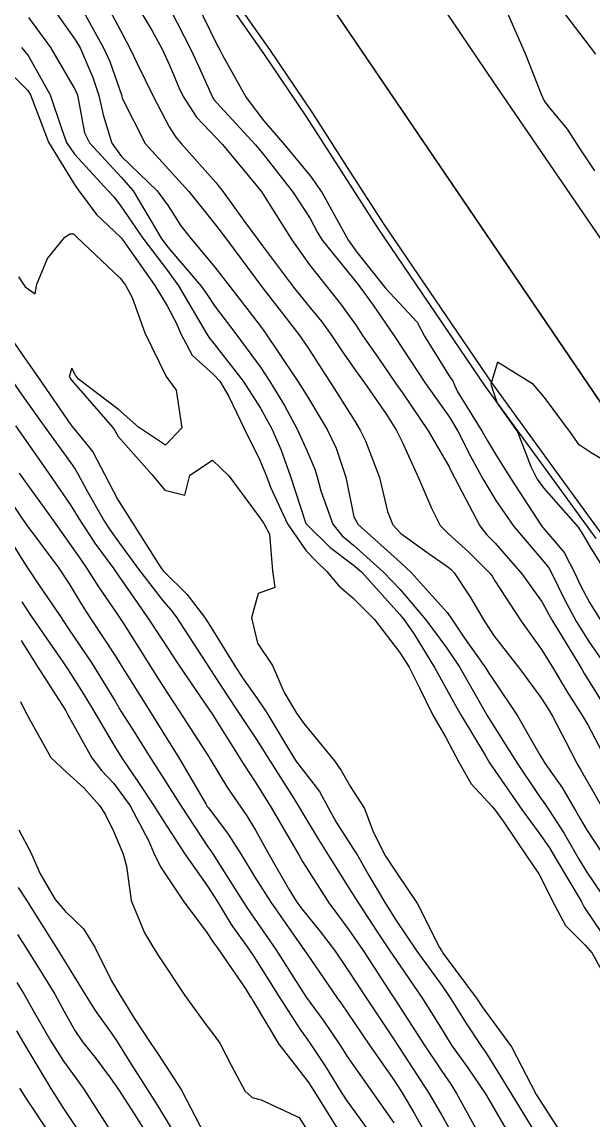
# Model space of a CAD drawing. Header units: metres. Extents: x 298520 to 308411, y 7433745 to 7450750.
# Drawn here: x 305434.7 to 305458.85, y 7436342.18 to 7436388.6 of the extents above; entities that cross this region are included whole.
import ezdxf

# ---------------------------------------------------------------- set-up
doc = ezdxf.new("R2010")
doc.units = ezdxf.units.M
doc.header["$LTSCALE"] = 10
doc.linetypes.add('CONTINUO', pattern=[0])
for name, color, linetype in [('Canaleta de Drenagem', 151, 'Continuous'), ('Curvas de Nivel 1m', 11, 'Continuous'), ('Curvas de Nivel 5m', 15, 'Continuous'), ('Eixo_Estaqueamento', 45, 'CONTINUO'), ('Linha Férrea', 251, 'TRACKS')]:
    doc.layers.add(name, color=color, linetype=linetype)
doc.linetypes.add('TRACKS', pattern='A,0.15,[130,ltypeshp.shx,S=0.25,R=0,X=0,Y=0],0.15', length=0.3)

msp = doc.modelspace()

# ---------------------------------------------------------------- linework, layer by layer
at = {"layer": 'Canaleta de Drenagem'}
for points in [[(305458.979, 7436366.757), (305456.762, 7436369.811), (305454.307, 7436373.193), (305449.773, 7436379.853), (305448.213, 7436382.287), (305446.747, 7436384.573), (305444.931, 7436387.261), (305443.409, 7436389.434), (305439.343, 7436395.606), (305438.645, 7436396.607), (305437.689, 7436397.977), (305436.019, 7436400.52), (305434.104, 7436403.438), (305433.284, 7436404.484), (305431.698, 7436406.633), (305429.103, 7436410.795), (305425.596, 7436415.821), (305422.732, 7436420.089), (305420.638, 7436423.298), (305415.568, 7436430.658)], [(305459.228, 7436366.926), (305457.005, 7436369.987), (305454.552, 7436373.365), (305450.023, 7436380.018), (305448.465, 7436382.448), (305446.997, 7436384.738), (305445.179, 7436387.431), (305443.657, 7436389.603), (305439.592, 7436395.775), (305438.891, 7436396.778), (305437.937, 7436398.145), (305436.27, 7436400.684), (305434.347, 7436403.613), (305433.523, 7436404.666), (305431.946, 7436406.802), (305429.354, 7436410.96), (305425.844, 7436415.99), (305422.982, 7436420.254), (305420.887, 7436423.465), (305415.815, 7436430.829)]]:
    msp.add_lwpolyline(points, dxfattribs=at)
at = {"layer": 'Curvas de Nivel 1m', "flags": 128}
for points, elevation in [([(305435.772, 7436389.512), (305436.968, 7436387.826), (305437.16, 7436387.497), (305437.704, 7436386.243), (305437.958, 7436385.485), (305438.131, 7436384.678), (305438.494, 7436383.476), (305438.915, 7436382.917), (305440.411, 7436381.455), (305440.887, 7436380.829), (305441.418, 7436379.982), (305441.851, 7436379.435), (305442.855, 7436378.227), (305443.486, 7436377.414), (305444.826, 7436375.677), (305445.032, 7436375.398), (305445.497, 7436374.712), (305446.38, 7436373.384), (305446.793, 7436372.733), (305447.608, 7436371.367), (305447.989, 7436370.585), (305448.391, 7436369.355), (305448.728, 7436367.68), (305448.912, 7436367.348), (305450.707, 7436365.741), (305451.163, 7436365.325), (305452.686, 7436363.627), (305452.818, 7436363.442), (305452.904, 7436363.307), (305453.416, 7436362.555), (305454.311, 7436361.285), (305454.443, 7436361.075), (305454.648, 7436360.754), (305455.656, 7436359.27), (305456.608, 7436357.589), (305456.814, 7436357.257), (305457.549, 7436356.202), (305458.12, 7436355.237), (305458.288, 7436354.942), (305458.575, 7436354.464), (305459.382, 7436353.222)], 722), ([(305437.103, 7436389.387), (305438.167, 7436387.482), (305438.412, 7436386.933), (305438.92, 7436385.47), (305438.927, 7436385.454), (305438.942, 7436385.375), (305439.907, 7436383.46), (305440.907, 7436382.359), (305441.761, 7436381.437), (305442.257, 7436380.799), (305442.879, 7436380.023), (305443.356, 7436379.415), (305444.843, 7436377.4), (305446.411, 7436375.384), (305446.817, 7436374.793), (305447.368, 7436373.931), (305447.739, 7436373.366), (305448.779, 7436371.728), (305448.998, 7436371.348), (305449.221, 7436370.893), (305449.812, 7436369.339), (305450.163, 7436367.904), (305450.381, 7436367.333), (305450.719, 7436366.97), (305451.915, 7436366.113), (305452.705, 7436365.564), (305452.846, 7436365.449), (305452.971, 7436365.306), (305453.67, 7436364.273), (305454.24, 7436363.287), (305454.673, 7436362.634), (305455.739, 7436361.269), (305456.641, 7436360.046), (305456.947, 7436359.567), (305457.132, 7436359.253), (305457.696, 7436358.165), (305458.183, 7436357.236), (305458.335, 7436356.969), (305458.596, 7436356.508), (305459.338, 7436355.222)], 721), ([(305439.458, 7436389.465), (305440.204, 7436388.229), (305440.625, 7436387.453), (305440.956, 7436386.744), (305441.333, 7436385.83), (305441.512, 7436385.441), (305442.074, 7436384.573), (305442.926, 7436383.683), (305443.175, 7436383.417), (305444.605, 7436381.696), (305444.841, 7436381.401), (305444.892, 7436381.326), (305446.11, 7436379.388), (305446.857, 7436378.326), (305447.617, 7436377.368), (305448.164, 7436376.688), (305448.827, 7436375.762), (305449.106, 7436375.347), (305449.773, 7436374.38), (305450.5, 7436373.333), (305450.797, 7436372.917), (305451.883, 7436371.319), (305452.758, 7436369.787), (305452.915, 7436369.468), (305452.999, 7436369.306), (305453.298, 7436368.749), (305454.062, 7436367.29), (305454.355, 7436366.922), (305454.716, 7436366.558), (305455.832, 7436365.269), (305456.691, 7436364.063), (305456.98, 7436363.549), (305457.142, 7436363.253), (305457.921, 7436361.984), (305458.367, 7436361.234), (305458.473, 7436361.054), (305458.648, 7436360.782), (305459.612, 7436359.22)], 719), ([(305442.073, 7436389.434), (305442.965, 7436387.589), (305443.063, 7436387.419), (305443.181, 7436387.197), (305444.178, 7436385.408), (305444.933, 7436384.418), (305445.817, 7436383.391), (305446.903, 7436382.078), (305447.401, 7436381.372), (305447.927, 7436380.408), (305448.507, 7436379.355), (305448.866, 7436378.859), (305450.076, 7436377.338), (305450.835, 7436376.524), (305451.41, 7436375.902), (305451.718, 7436375.321), (305452.805, 7436373.561), (305452.919, 7436373.423), (305452.967, 7436373.308), (305453.108, 7436372.996), (305454.156, 7436371.289), (305454.379, 7436370.896), (305454.763, 7436370.249), (305455.383, 7436369.274), (305456.642, 7436367.343), (305456.699, 7436367.26), (305456.723, 7436367.232), (305457.629, 7436366.163), (305458.101, 7436365.239), (305458.288, 7436364.825), (305458.691, 7436364.062), (305459.218, 7436363.225)], 717), ([(305458.963, 7436387.23), (305457.433, 7436389.253)], 716), ([(305440.988, 7436389.106), (305441.841, 7436387.437), (305442.191, 7436386.668), (305442.76, 7436385.423), (305442.83, 7436385.31), (305442.941, 7436385.185), (305444.569, 7436383.404), (305444.917, 7436382.999), (305446.174, 7436381.387), (305446.882, 7436380.285), (305447.192, 7436379.691), (305447.391, 7436379.372), (305448.846, 7436377.578), (305449.027, 7436377.348), (305449.546, 7436376.632), (305450.438, 7436375.334), (305450.817, 7436374.757), (305451.769, 7436373.32), (305452.782, 7436371.888), (305453.13, 7436371.305), (305453.676, 7436370.21), (305454.191, 7436369.288), (305454.739, 7436368.374), (305455.492, 7436367.272), (305456.709, 7436365.85), (305456.972, 7436365.522), (305457.121, 7436365.254), (305457.635, 7436364.189), (305458.146, 7436363.238), (305458.671, 7436362.411), (305459.482, 7436361.222)], 718), ([(305455.177, 7436389.092), (305455.981, 7436387.27), (305456.659, 7436385.55), (305456.779, 7436385.262), (305456.941, 7436385.046), (305457.751, 7436384.067), (305458.29, 7436383.239), (305458.909, 7436382.309)], 716), ([(305434.982, 7436388.786), (305435.906, 7436387.511), (305436.945, 7436385.734), (305437.017, 7436385.572), (305437.043, 7436385.499), (305437.349, 7436383.916), (305437.562, 7436383.49), (305438.901, 7436382.037), (305439.4, 7436381.465), (305440.161, 7436380.176), (305440.587, 7436379.453), (305440.867, 7436379.081), (305442.274, 7436377.429), (305442.511, 7436377.096), (305442.835, 7436376.603), (305443.738, 7436375.411), (305444.808, 7436373.957), (305445.181, 7436373.396), (305445.8, 7436372.378), (305446.343, 7436371.384), (305446.764, 7436370.448), (305447.078, 7436369.697), (305447.185, 7436369.374), (305447.336, 7436368.78), (305447.848, 7436367.363), (305448.235, 7436366.875), (305448.714, 7436366.477), (305449.991, 7436365.337), (305450.696, 7436364.608), (305451.783, 7436363.319), (305452.665, 7436362.132), (305453.209, 7436361.302), (305453.741, 7436360.391), (305454.377, 7436359.284), (305454.627, 7436358.871), (305455.637, 7436357.27), (305456.589, 7436355.855), (305456.832, 7436355.503), (305457, 7436355.254), (305457.622, 7436354.293), (305458.233, 7436353.235), (305458.555, 7436352.703), (305459.564, 7436351.22)], 723), ([(305434.681, 7436387.523), (305434.96, 7436387.183), (305435.897, 7436385.51), (305436.382, 7436384.052), (305436.581, 7436383.503), (305436.916, 7436383.011), (305438.336, 7436381.478), (305438.601, 7436381.185), (305438.886, 7436380.81), (305439.808, 7436379.461), (305440.852, 7436378.086), (305441.323, 7436377.443), (305441.889, 7436376.489), (305442.501, 7436375.425), (305442.632, 7436375.233), (305442.819, 7436375.009), (305444.05, 7436373.408), (305444.786, 7436372.275), (305445.267, 7436371.395), (305445.662, 7436370.493), (305446.06, 7436369.387), (305446.708, 7436367.395), (305446.715, 7436367.38), (305447.727, 7436366.378), (305448.706, 7436365.645), (305449.052, 7436365.347), (305450.685, 7436363.547), (305450.859, 7436363.328), (305451.28, 7436362.717), (305452.146, 7436361.315), (305452.644, 7436360.417), (305453.029, 7436359.696), (305453.256, 7436359.301), (305454.29, 7436357.602), (305454.472, 7436357.282), (305454.52, 7436357.199), (305454.601, 7436357.089), (305455.87, 7436355.267), (305456.573, 7436354.301), (305457, 7436353.686), (305457.267, 7436353.249), (305458.341, 7436351.427), (305458.444, 7436351.231), (305458.476, 7436351.175), (305458.532, 7436351.097), (305459.8, 7436349.217)], 724), ([(305434.554, 7436377.816), (305434.748, 7436377.521), (305434.842, 7436377.399), (305435.255, 7436377.1), (305435.329, 7436377.515), (305435.775, 7436378.595), (305436.513, 7436379.504), (305436.73, 7436379.646), (305436.874, 7436379.634), (305436.947, 7436379.572), (305437.018, 7436379.498), (305438.847, 7436377.762), (305439.084, 7436377.468), (305439.359, 7436376.943), (305439.901, 7436375.459), (305440.805, 7436373.616), (305440.866, 7436373.512), (305440.905, 7436373.448), (305441.215, 7436373.025), (305441.465, 7436371.44), (305440.766, 7436370.711), (305439.63, 7436371.461), (305438.784, 7436372.213), (305437.095, 7436373.496), (305436.968, 7436373.661), (305436.808, 7436373.96), (305436.697, 7436373.608), (305436.762, 7436373.5), (305436.802, 7436373.449), (305438.526, 7436371.474), (305438.623, 7436371.323), (305438.769, 7436371.073), (305440.205, 7436369.455), (305440.743, 7436368.798), (305441.591, 7436368.587), (305441.793, 7436369.434), (305442.76, 7436370.079), (305443.441, 7436369.413), (305444.727, 7436367.675), (305444.923, 7436367.398), (305445.165, 7436366.949), (305445.288, 7436365.394), (305445.395, 7436364.694), (305444.693, 7436364.439), (305444.4, 7436363.404), (305444.667, 7436362.336), (305445.292, 7436361.394), (305445.781, 7436360.249), (305446.311, 7436359.383), (305446.626, 7436358.946), (305447.918, 7436357.36), (305448.193, 7436356.95), (305448.592, 7436356.268), (305449.181, 7436355.344), (305449.551, 7436354.362), (305450.078, 7436353.335), (305450.552, 7436352.62), (305451.422, 7436351.321), (305452.357, 7436349.469), (305452.45, 7436349.311), (305452.512, 7436349.222), (305453.945, 7436347.288), (305454.163, 7436346.968), (305454.476, 7436346.541), (305455.396, 7436345.271), (305456.443, 7436343.26), (305457.744, 7436341.24)], 726), ([(305434.028, 7436375.528), (305434.812, 7436374.394), (305435.431, 7436373.514), (305436.774, 7436371.564), (305436.829, 7436371.499), (305437.698, 7436370.422), (305438.185, 7436369.479), (305438.737, 7436368.426), (305439.35, 7436367.464), (305440.455, 7436365.703), (305440.626, 7436365.451), (305440.702, 7436365.363), (305441.671, 7436364.413), (305442.426, 7436363.433), (305442.677, 7436363.042), (305443.68, 7436361.415), (305444.061, 7436360.823), (305444.639, 7436360.001), (305445.051, 7436359.396), (305445.738, 7436358.266), (305446.272, 7436357.383), (305446.599, 7436356.94), (305447.283, 7436356.062), (305447.664, 7436355.364), (305447.984, 7436354.766), (305448.568, 7436353.87), (305448.896, 7436353.347), (305449.37, 7436352.522), (305450.066, 7436351.335), (305450.526, 7436350.607), (305451.397, 7436349.321), (305452.49, 7436347.809), (305452.834, 7436347.305), (305453.462, 7436346.285), (305454.131, 7436345.285), (305454.269, 7436345.091), (305454.458, 7436344.801), (305455.395, 7436343.27), (305456.418, 7436341.613)], 727), ([(305460.753, 7436369.21), (305458.764, 7436370.387), (305458.257, 7436370.727), (305457.898, 7436371.243), (305456.795, 7436372.719), (305456.334, 7436373.265), (305454.812, 7436374.213), (305454.53, 7436373.284), (305454.791, 7436372.478), (305455.656, 7436371.271), (305456.215, 7436369.809), (305456.49, 7436369.263), (305456.748, 7436368.907), (305458.213, 7436367.238), (305458.421, 7436366.935), (305458.715, 7436366.43), (305459.455, 7436365.222)], 716), ([(305434.218, 7436373.526), (305434.791, 7436372.699), (305435.636, 7436371.511), (305436.758, 7436369.977), (305436.954, 7436369.696), (305437.067, 7436369.495), (305437.44, 7436368.792), (305438.195, 7436367.478), (305438.404, 7436367.159), (305438.715, 7436366.721), (305439.632, 7436365.461), (305440.689, 7436364.099), (305440.989, 7436363.749), (305441.225, 7436363.445), (305442.293, 7436361.799), (305442.532, 7436361.431), (305442.651, 7436361.249), (305443.368, 7436360.147), (305443.86, 7436359.412), (305444.616, 7436358.267), (305445.171, 7436357.394), (305446.195, 7436355.776), (305446.437, 7436355.381), (305446.581, 7436355.139), (305447.233, 7436354.033), (305447.656, 7436353.364), (305448.542, 7436351.966), (305448.929, 7436351.346), (305449.724, 7436350.135), (305450.26, 7436349.333), (305450.508, 7436348.969), (305451.637, 7436347.318), (305452.47, 7436345.991), (305452.723, 7436345.564), (305452.896, 7436345.304), (305453.547, 7436344.386), (305454.297, 7436343.282), (305454.439, 7436343.046), (305455.467, 7436341.269)], 728), ([(305434.433, 7436371.523), (305434.768, 7436371.046), (305435.84, 7436369.509), (305436.733, 7436368.192), (305437.175, 7436367.493), (305437.787, 7436366.558), (305438.585, 7436365.472), (305438.633, 7436365.402), (305438.701, 7436365.304), (305439.987, 7436363.457), (305440.668, 7436362.424), (305441.308, 7436361.443), (305442.634, 7436359.501), (305442.662, 7436359.458), (305442.682, 7436359.429), (305442.779, 7436359.279), (305443.96, 7436357.41), (305444.209, 7436357.015), (305444.593, 7436356.43), (305445.232, 7436355.394), (305446.179, 7436353.772), (305446.402, 7436353.382), (305446.559, 7436353.112), (305447.672, 7436351.363), (305448.036, 7436350.865), (305448.522, 7436350.225), (305449.127, 7436349.344), (305450.342, 7436347.475), (305450.437, 7436347.33), (305450.482, 7436347.257), (305451.735, 7436345.317), (305452.452, 7436344.238), (305452.834, 7436343.691), (305453.079, 7436343.3), (305453.912, 7436341.796)], 729), ([(305433.397, 7436369.534), (305434.724, 7436367.575), (305434.76, 7436367.52), (305434.896, 7436367.343), (305436.261, 7436365.504), (305436.696, 7436364.843), (305437.202, 7436364.006), (305437.535, 7436363.487), (305438.658, 7436361.787), (305438.857, 7436361.468), (305439.212, 7436360.899), (305440.104, 7436359.455), (305440.621, 7436358.641), (305441.366, 7436357.442), (305442.476, 7436355.539), (305442.538, 7436355.43), (305442.582, 7436355.373), (305443.42, 7436354.266), (305443.965, 7436353.409), (305444.548, 7436352.438), (305445.224, 7436351.393), (305446.514, 7436349.528), (305446.579, 7436349.444), (305446.627, 7436349.378), (305446.913, 7436348.968), (305448.021, 7436347.357), (305448.211, 7436347.084), (305448.476, 7436346.689), (305449.389, 7436345.341), (305450.448, 7436343.831), (305450.781, 7436343.327), (305451.281, 7436342.47), (305451.937, 7436341.315)], 731), ([(305433.66, 7436367.531), (305434.706, 7436365.868), (305434.932, 7436365.518), (305435.444, 7436364.764), (305436.3, 7436363.504), (305436.675, 7436362.949), (305437.652, 7436361.485), (305438.04, 7436360.873), (305438.637, 7436359.878), (305438.887, 7436359.467), (305439.341, 7436358.744), (305440.156, 7436357.454), (305440.596, 7436356.763), (305441.433, 7436355.441), (305442.566, 7436353.729), (305442.687, 7436353.551), (305442.769, 7436353.427), (305443.148, 7436352.827), (305444.053, 7436351.407), (305444.243, 7436351.117), (305444.526, 7436350.71), (305445.432, 7436349.391), (305446.488, 7436347.727), (305446.723, 7436347.376), (305447.458, 7436346.351), (305448.138, 7436345.355), (305448.264, 7436345.156), (305448.458, 7436344.861), (305449.522, 7436343.339), (305450.424, 7436342.064)], 732), ([(305434.689, 7436364.083), (305435.06, 7436363.516), (305435.976, 7436362.194), (305436.456, 7436361.502), (305436.65, 7436361.21), (305437.312, 7436360.162), (305437.723, 7436359.484), (305438.611, 7436357.979), (305438.931, 7436357.467), (305439.654, 7436356.398), (305440.288, 7436355.453), (305440.578, 7436354.99), (305441.569, 7436353.44), (305442.542, 7436352.061), (305442.95, 7436351.424), (305443.548, 7436350.439), (305444.292, 7436349.403), (305444.508, 7436349.091), (305445.575, 7436347.389), (305446.469, 7436346.01), (305446.726, 7436345.636), (305446.911, 7436345.373), (305447.531, 7436344.441), (305448.2, 7436343.354), (305448.438, 7436342.992), (305449.638, 7436341.338)], 733), ([(305434.667, 7436362.446), (305435.252, 7436361.514), (305436.392, 7436359.746), (305436.539, 7436359.501), (305436.63, 7436359.334), (305437.653, 7436357.484), (305438.068, 7436356.949), (305438.592, 7436356.4), (305439.277, 7436355.463), (305440.061, 7436353.962), (305440.278, 7436353.453), (305440.554, 7436352.888), (305441.519, 7436351.44), (305442.52, 7436350.107), (305442.79, 7436349.701), (305442.976, 7436349.423), (305444.134, 7436347.759), (305444.353, 7436347.402), (305444.404, 7436347.323), (305444.481, 7436347.2), (305445.555, 7436345.389), (305446.452, 7436344.247), (305446.827, 7436343.755), (305447.07, 7436343.371), (305448.188, 7436341.582)], 734), ([(305434.572, 7436354.449), (305435.063, 7436353.515), (305435.468, 7436352.592), (305436.1, 7436351.504), (305436.528, 7436351.002), (305437.298, 7436350.266), (305437.777, 7436349.481), (305438.492, 7436348.064), (305438.844, 7436347.466), (305439.445, 7436346.488), (305440.118, 7436345.453), (305440.458, 7436344.967), (305441.449, 7436343.44), (305442.415, 7436341.567)], 736), ([(305434.54, 7436352.002), (305434.862, 7436351.517), (305435.463, 7436350.571), (305436.129, 7436349.504), (305436.504, 7436348.907), (305437.373, 7436347.487), (305437.799, 7436346.803), (305438.467, 7436345.858), (305438.738, 7436345.467), (305439.221, 7436344.697), (305440.009, 7436343.454), (305440.433, 7436342.791), (305441.245, 7436341.442)], 737), ([(305434.518, 7436350.015), (305434.841, 7436349.517), (305435.434, 7436348.575), (305436.091, 7436347.504), (305436.476, 7436346.8), (305436.939, 7436345.965), (305437.267, 7436345.488), (305437.794, 7436344.818), (305438.448, 7436343.949), (305438.781, 7436343.467), (305439.442, 7436342.445), (305440.067, 7436341.453)], 738), ([(305434.49, 7436347.997), (305434.783, 7436347.517), (305435.18, 7436346.809), (305435.919, 7436345.505), (305436.455, 7436344.666), (305436.949, 7436343.993), (305437.314, 7436343.487), (305438.417, 7436341.77)], 739), ([(305434.59, 7436343.519), (305434.89, 7436343.062), (305435.92, 7436341.505)], 741)]:
    msp.add_lwpolyline(points, dxfattribs=dict(at, elevation=elevation))
at = {"layer": 'Curvas de Nivel 5m', "flags": 128}
for points, elevation in [([(305438.209, 7436389.482), (305438.972, 7436388.053), (305439.272, 7436387.467), (305439.576, 7436386.844), (305440.251, 7436385.457), (305440.93, 7436384.161), (305441.208, 7436383.728), (305441.443, 7436383.442), (305442.899, 7436381.805), (305443.206, 7436381.417), (305444.075, 7436380.214), (305444.676, 7436379.402), (305444.869, 7436379.137), (305446.186, 7436377.387), (305446.835, 7436376.581), (305447.38, 7436375.923), (305447.774, 7436375.366), (305448.191, 7436374.734), (305448.808, 7436373.862), (305449.178, 7436373.346), (305450.115, 7436372.005), (305450.542, 7436371.332), (305450.768, 7436370.883), (305451.469, 7436369.323), (305452.014, 7436368.037), (305452.388, 7436367.313), (305452.719, 7436366.967), (305453.595, 7436366.18), (305454.494, 7436365.283), (305454.582, 7436365.162), (305454.7, 7436364.966), (305455.814, 7436363.269), (305456.665, 7436362.062), (305457.172, 7436361.252), (305457.725, 7436360.325), (305458.422, 7436359.233), (305458.628, 7436358.89), (305459.498, 7436357.221)], 720), ([(305433.118, 7436387.538), (305434.945, 7436385.697), (305435.058, 7436385.519), (305435.127, 7436385.332), (305435.821, 7436383.511), (305436.897, 7436381.762), (305437.078, 7436381.497), (305437.855, 7436380.458), (305438.873, 7436379.499), (305438.901, 7436379.47), (305438.982, 7436379.358), (305440.322, 7436377.455), (305440.834, 7436376.603), (305441.229, 7436375.846), (305441.407, 7436375.441), (305441.898, 7436374.518), (305442.806, 7436373.7), (305443.066, 7436373.417), (305443.445, 7436372.761), (305444.102, 7436371.407), (305444.76, 7436370.067), (305445.042, 7436369.397), (305445.214, 7436368.928), (305445.928, 7436367.388), (305446.711, 7436366.236), (305447.143, 7436365.809), (305447.597, 7436365.367), (305448.094, 7436364.756), (305448.692, 7436364.253), (305449.614, 7436363.341), (305450.662, 7436361.957), (305451.067, 7436361.326), (305451.511, 7436360.455), (305452.058, 7436359.316), (305452.618, 7436358.347), (305453.179, 7436357.301), (305453.692, 7436356.392), (305454.584, 7436355.426), (305454.712, 7436355.279), (305455.046, 7436354.807), (305456.087, 7436353.265), (305456.553, 7436352.592), (305457.236, 7436351.249), (305457.676, 7436350.395), (305458.516, 7436349.576), (305458.816, 7436349.227), (305459.206, 7436348.519)], 725), ([(305434.588, 7436369.522), (305434.749, 7436369.283), (305436.03, 7436367.507), (305436.713, 7436366.556), (305437.149, 7436365.935), (305437.438, 7436365.489), (305437.933, 7436364.719), (305438.685, 7436363.634), (305438.799, 7436363.469), (305439.023, 7436363.121), (305440.067, 7436361.456), (305440.644, 7436360.55), (305441.361, 7436359.443), (305442.604, 7436357.525), (305442.665, 7436357.429), (305443.395, 7436356.222), (305443.957, 7436355.409), (305444.214, 7436355.04), (305444.573, 7436354.432), (305445.152, 7436353.394), (305445.989, 7436351.938), (305446.328, 7436351.382), (305446.53, 7436351.104), (305447.303, 7436350.151), (305447.911, 7436349.359), (305448.5, 7436348.505), (305449.259, 7436347.342), (305450.465, 7436345.521), (305450.589, 7436345.329), (305450.861, 7436344.924), (305451.902, 7436343.315), (305452.43, 7436342.43), (305453.06, 7436341.3)], 730), ([(305434.636, 7436359.872), (305434.809, 7436359.518), (305435.02, 7436359.123), (305435.92, 7436357.507), (305436.597, 7436356.866), (305437.318, 7436356.217), (305437.979, 7436355.479), (305438.215, 7436355.111), (305438.572, 7436354.385), (305438.968, 7436353.466), (305439.115, 7436352.904), (305439.319, 7436351.462), (305439.88, 7436350.096), (305440.266, 7436349.452), (305440.507, 7436349.071), (305441.581, 7436347.439), (305442.471, 7436346.214), (305442.82, 7436345.778), (305443.065, 7436345.421), (305443.541, 7436344.501), (305444.129, 7436343.405), (305444.439, 7436343.136), (305444.809, 7436343.025), (305446.426, 7436342.281), (305446.999, 7436341.371)], 735), ([(305434.467, 7436345.943), (305434.718, 7436345.517), (305435.123, 7436344.846), (305435.928, 7436343.505), (305436.431, 7436342.708), (305437.246, 7436341.488)], 740)]:
    msp.add_lwpolyline(points, dxfattribs=dict(at, elevation=elevation))
at = {"layer": 'Eixo_Estaqueamento'}
msp.add_lwpolyline([(305338.344, 7436551.44), (305351.225, 7436532.173), (305369.125, 7436505.554), (305384.092, 7436483.75), (305402.577, 7436456.088), (305421.25, 7436428.242), (305441.558, 7436398.43), (305460.301, 7436370.83), (305480.027, 7436341.606), (305499.486, 7436312.983), (305512.691, 7436292.824), (305521.42, 7436279.841), (305539.44, 7436252.716), (305559.429, 7436223.15), (305576.091, 7436198.746), (305596.142, 7436168.749), (305622.371, 7436129.703), (305645.017, 7436096.315), (305661.02, 7436071.863)], dxfattribs=at)
at = {"layer": 'Linha Férrea', "flags": 128}
msp.add_lwpolyline([(307827.162, 7434249.95), (307821.558, 7434258.806), (307819.524, 7434262.43), (307816.304, 7434268.219), (307813.681, 7434272.301), (307811.637, 7434275.461), (307798.221, 7434296.136), (307773.738, 7434334.032), (307761.734, 7434352.011), (307752.472, 7434367.888), (307735.134, 7434393.38), (307710.738, 7434431.015), (307694.807, 7434455.28), (307677.699, 7434482.208), (307665.381, 7434501.663), (307643.884, 7434534.842), (307627.559, 7434562.543), (307613.51, 7434586.874), (307596.955, 7434617.47), (307576.402, 7434659.978), (307564.169, 7434687.319), (307541.059, 7434734.946), (307530.172, 7434758.545), (307516.917, 7434785.92), (307501.763, 7434817.247), (307481.679, 7434859.302), (307459.201, 7434904.199), (307442.79, 7434936.268), (307425.275, 7434968.915), (307411.694, 7434992.242), (307402.565, 7435007.679), (307388.848, 7435028.501), (307366.947, 7435058.298), (307352.497, 7435076.75), (307335.708, 7435095.815), (307323.737, 7435108.404), (307304.876, 7435127.211), (307280.641, 7435149.596), (307260.895, 7435166.247), (307239.502, 7435183.006), (307222.59, 7435195.397), (307206.912, 7435206.431), (307191.542, 7435216.923), (307180.978, 7435223.581), (307147.083, 7435245.035), (307110.179, 7435267.866), (307071.327, 7435292.081), (307013.035, 7435328.917), (306934.22, 7435378.293), (306890.853, 7435406.012), (306860.761, 7435425.266), (306830.445, 7435444.172), (306783.165, 7435474.002), (306743.292, 7435499.125), (306730.646, 7435506.804), (306700.006, 7435524.558), (306649.968, 7435556.158), (306620.536, 7435574.685), (306585.884, 7435596.365), (306549.21, 7435619.443), (306511.464, 7435642.992), (306481.3, 7435662.066), (306449.914, 7435681.79), (306417.31, 7435702.158), (306386.499, 7435720.658), (306359.57, 7435735.78), (306332.265, 7435749.95), (306295.736, 7435767.254), (306254.914, 7435784.832), (306234.551, 7435793.029), (306198.8, 7435806.042), (306177.427, 7435813.736), (306139.201, 7435826.142), (306101.034, 7435838.043), (306051.969, 7435853.031), (306008.186, 7435866.647), (306003.579, 7435868.042), (305974.115, 7435878.736), (305939.654, 7435889.448), (305902.227, 7435900.737), (305881.18, 7435906.223), (305868.578, 7435910.192), (305845.541, 7435919.118), (305815.171, 7435933.297), (305786.711, 7435949.033), (305760.876, 7435966.424), (305735.18, 7435986.894), (305723.755, 7435997.052), (305696.097, 7436025.188), (305678.2, 7436047.897), (305661.02, 7436071.863), (305645.017, 7436096.315), (305622.371, 7436129.703), (305596.142, 7436168.749), (305576.091, 7436198.746), (305559.429, 7436223.15), (305539.44, 7436252.716), (305521.42, 7436279.841), (305512.691, 7436292.824), (305499.486, 7436312.983), (305480.027, 7436341.606), (305460.301, 7436370.83), (305441.558, 7436398.43), (305421.25, 7436428.242), (305402.577, 7436456.088), (305384.092, 7436483.75), (305369.125, 7436505.554), (305351.225, 7436532.173), (305338.344, 7436551.44), (305322.726, 7436574.869), (305306.914, 7436598.296), (305293.244, 7436619.058), (305277.818, 7436644.307), (305263.888, 7436668.981), (305254.713, 7436687.725), (305243.781, 7436710.837), (305233.952, 7436734.393), (305225.106, 7436755.865), (305215.533, 7436780.472), (305201.607, 7436815.682), (305193.173, 7436837.83), (305177.384, 7436877.752), (305166.792, 7436904.686), (305153.942, 7436937.689), (305141.501, 7436969.136), (305130.697, 7436996.497), (305122.016, 7437018.504), (305113.061, 7437043.102), (305101.513, 7437072.011), (305093.245, 7437092.935), (305082.037, 7437121.364), (305073.353, 7437143.916), (305060.568, 7437176.453), (305050.18, 7437206.397), (305043.414, 7437227.867), (305037.467, 7437248.165), (305034.526, 7437261.706), (305031.724, 7437274.104), (305028.718, 7437297.869), (305025.03, 7437326.573), (305023.117, 7437358.555), (305023.119, 7437387.114), (305024.829, 7437414.867), (305027.312, 7437439.505), (305027.407, 7437441.256), (305030.711, 7437462.666), (305036.039, 7437488.902), (305042.465, 7437516.919), (305048.776, 7437544.538), (305055.475, 7437572.1), (305062.866, 7437603.389), (305069.498, 7437630.688), (305077.032, 7437662.821), (305085.46, 7437698.138), (305091.819, 7437727.643), (305097.21, 7437749.95), (305103.918, 7437777.268), (305111.101, 7437807.1), (305121.202, 7437849.915), (305125.406, 7437866.973), (305130.992, 7437888.732), (305137.356, 7437914.575), (305143.477, 7437941.139), (305150.277, 7437969.227), (305155.626, 7437993.858), (305160.498, 7438017.389), (305165.529, 7438047.968), (305167.399, 7438065.921), (305168.452, 7438080.499), (305168.697, 7438098.822), (305168.499, 7438111.609), (305167.442, 7438129.409), (305165.734, 7438144.803), (305163.051, 7438159.253), (305157.36, 7438183.653), (305149.712, 7438209.61), (305142.146, 7438230.516), (305132.877, 7438252.552), (305120.435, 7438277.838), (305109.119, 7438297.22), (305107.007, 7438300.233), (305099.258, 7438311.382), (305091.426, 7438322.415), (305083.384, 7438332.797), (305079.569, 7438337.519), (305074.8, 7438344.056), (305056.823, 7438367.077), (305041.935, 7438386.352), (305023.225, 7438411.978), (305005.975, 7438436.561), (304993.284, 7438456.495), (304983.121, 7438473.171), (304969.538, 7438498.699), (304959.938, 7438517.087), (304947.328, 7438543.432), (304933.09, 7438572.791), (304924.306, 7438590.948), (304918.204, 7438604.464), (304911.783, 7438619.158), (304905.926, 7438632.437), (304900.315, 7438648.46), (304895.834, 7438661.886), (304892.174, 7438674.496), (304887.946, 7438691.238), (304884.694, 7438706.937), (304881.848, 7438723.698), (304879.326, 7438740.134), (304878.187, 7438758.916), (304877.537, 7438778.358), (304877.211, 7438799.094), (304877.455, 7438830.881), (304877.861, 7438863.017), (304878.268, 7438892.702), (304878.595, 7438920.109), (304878.677, 7438952.239), (304877.945, 7438980.303), (304876.318, 7439009.018), (304874.936, 7439022.788), (304873.229, 7439037.841), (304870.14, 7439056.141), (304864.855, 7439082.077), (304859.079, 7439105.013), (304850.377, 7439133.889), (304843.057, 7439154.06), (304836.382, 7439171.237), (304828.249, 7439190.114), (304817.674, 7439211.83), (304806.69, 7439232.736), (304796.364, 7439250.871), (304785.222, 7439269.009), (304772.779, 7439289.097), (304755.7, 7439316.738), (304736.912, 7439345.938), (304718.848, 7439374.335), (304700.222, 7439403.624), (304676.465, 7439440.714), (304659.061, 7439468.061), (304641.493, 7439495.549), (304629.289, 7439514.996), (304612.29, 7439541.915), (304598.786, 7439563.312), (304583.088, 7439588.524), (304568.608, 7439611.383), (304554.371, 7439633.59), (304540.465, 7439656.114), (304527.858, 7439675.88), (304515.488, 7439695.965), (304501.015, 7439718.74), (304492.557, 7439732.179), (304481.09, 7439749.95), (304464.698, 7439773.555), (304458.701, 7439781.55), (304447.468, 7439795.482), (304430.85, 7439814.016), (304417.942, 7439826.867), (304407.625, 7439836.385), (304393.358, 7439848.486), (304380.404, 7439858.342), (304362.661, 7439870.737), (304347.086, 7439880.296), (304333.248, 7439887.82), (304320.73, 7439894.061), (304304.927, 7439900.989), (304286.443, 7439908.157), (304266.642, 7439915.416), (304246.691, 7439922.501), (304225.186, 7439929.977), (304198.999, 7439939.195), (304168.468, 7439950.001), (304152.888, 7439955.629), (304135.919, 7439962.486), (304121.351, 7439968.798), (304105.783, 7439976.385), (304088.736, 7439985.334), (304071.183, 7439995.831), (304051.503, 7440008.737), (304042.509, 7440015.334), (304023.022, 7440030.473), (304002.682, 7440048.64), (303992.184, 7440058.522), (303980.444, 7440070.491), (303965.024, 7440086.226), (303949.368, 7440102.496), (303932.051, 7440120.671), (303917.21, 7440136.166), (303903.071, 7440150.772), (303879.085, 7440174.998), (303863.629, 7440189.711), (303849.061, 7440203.116), (303838.551, 7440211.886), (303825.964, 7440222.577), (303811.471, 7440233.814), (303798.026, 7440243.583), (303789.167, 7440249.782, 0.048699), (303782.733, 7440254.326, -0.013971), (303778.977, 7440256.716, 0.011385), (303767.539, 7440264.078, 0.000455), (303759.243, 7440269.144, 0.004014), (303749.319, 7440275.082, 0.008965), (303739.521, 7440280.605), (303729.166, 7440286.199), (303717.711, 7440292.151), (303693.717, 7440304.367), (303679.104, 7440311.896), (303660.942, 7440321.331), (303642.972, 7440330.918), (303636.468, 7440334.548), (303624.836, 7440341.295), (303611.994, 7440348.943), (303603.079, 7440354.598), (303596.281, 7440359.102), (303587.51, 7440365.427), (303578.605, 7440372.221), (303569.48, 7440379.633), (303558.633, 7440389.129), (303549.894, 7440397.253), (303541.539, 7440405.465), (303534.882, 7440412.293), (303523.465, 7440424.473), (303512.292, 7440437.463), (303502.617, 7440449.258), (303497.008, 7440456.501), (303488.044, 7440468.694), (303481.424, 7440477.682), (303475.375, 7440486.349), (303465.786, 7440500.535), (303456.113, 7440515.599), (303445.613, 7440532.252), (303432.87, 7440552.628), (303423.186, 7440568.064, -0.000757), (303417.987, 7440576.145, 0.007668), (303411.654, 7440585.694), (303403.602, 7440597.441), (303394.768, 7440609.244), (303388.857, 7440616.919), (303381.264, 7440625.91), (303374.43, 7440633.824), (303364.889, 7440644.089), (303358.774, 7440650.239), (303349.646, 7440658.739), (303339.722, 7440667.523), (303332.656, 7440673.464), (303326.724, 7440678.049, -0.018136), (303320.919, 7440682.537, 0.027105), (303312.535, 7440688.782, -0.001525), (303306.785, 7440692.624), (303296.835, 7440699.316), (303291.583, 7440702.647), (303280.845, 7440709.238, 0.008003), (303271.247, 7440714.648, 0.013057), (303255.936, 7440722.447, -0.001991), (303248.373, 7440726.091, 0.012147), (303243.6, 7440728.272, -0.002135), (303237.368, 7440730.971), (303223.7, 7440736.96), (303210.103, 7440742.741), (303193.904, 7440749.566), (303189.82, 7440751.298), (303177.394, 7440756.464), (303158.988, 7440764.273), (303141.646, 7440771.615), (303117.098, 7440781.981), (303101.554, 7440788.524), (303093.446, 7440792.234), (303076.052, 7440800.18), (303054.932, 7440810.372), (303040.156, 7440817.979), (303025.349, 7440825.886), (303013.344, 7440832.756), (303004.06, 7440838.538), (302994.271, 7440845.093), (302982.623, 7440853.413), (302969.58, 7440863.652), (302962.58, 7440869.547), (302953.339, 7440877.801), (302943.024, 7440887.539), (302938.586, 7440892.147), (302933.331, 7440897.537), (302924.321, 7440907.75), (302915.904, 7440917.945), (302907.517, 7440928.751), (302899.78, 7440938.97), (302892.734, 7440949.154), (302888.762, 7440955.109), (302884.574, 7440961.747), (302879.485, 7440969.887), (302873.287, 7440980.614), (302867.777, 7440990.898), (302859.79, 7441006.768), (302851.229, 7441025.298), (302846.823, 7441035.61), (302841.669, 7441047.987), (302837.148, 7441059.318), (302829.38, 7441078.789), (302825.24, 7441088.834), (302821.857, 7441097.357), (302816.249, 7441111.473), (302810.672, 7441125.205), (302804.678, 7441140.046), (302799.05, 7441153.537), (302792.202, 7441169.326), (302786.803, 7441181.368), (302782.699, 7441189.728), (302780.991, 7441193.272, -0.024435), (302778.706, 7441197.526, 0.018839), (302775.042, 7441204.531), (302769.048, 7441215.01), (302764.16, 7441223.098), (302758.012, 7441232.567), (302751.033, 7441242.929), (302746.425, 7441249.467, 0.01417), (302742.29, 7441255.115, -0.010578), (302734.95, 7441264.491, 0.026045), (302726.645, 7441274.447), (302714.77, 7441287.265), (302702.588, 7441299.413), (302690.064, 7441310.886), (302682.561, 7441317.234), (302675.22, 7441323.247), (302666.869, 7441329.42, 0.027574), (302658.671, 7441335.283, -0.011091), (302655.152, 7441337.629, 0.01172), (302645.719, 7441343.898, 0.006642), (302635.246, 7441350.318, 0.010482), (302620.241, 7441358.823, 0.013683), (302599.223, 7441369.429, 0.008553), (302586.726, 7441375.052, 0.011788), (302575.046, 7441379.747, 0.002778), (302570.558, 7441381.4), (302560.876, 7441384.907), (302551.005, 7441388.04), (302546.217, 7441389.527, -0.019135), (302544.903, 7441389.88, 0.019296), (302522.937, 7441395.786, 0.000461), (302511.662, 7441398.344, 0.010049), (302501.513, 7441400.424), (302492.392, 7441402.102), (302485.288, 7441403.295), (302471.447, 7441405.533), (302444.869, 7441409.521), (302415.277, 7441413.929), (302384.345, 7441418.639), (302365.976, 7441421.32), (302360.247, 7441421.986), (302338.704, 7441425.134), (302306.002, 7441430.395), (302286.923, 7441434.198), (302278.604, 7441436.007), (302270.237, 7441438.277), (302260.05, 7441441.209), (302248.718, 7441444.793), (302234.932, 7441449.831), (302225.681, 7441453.688), (302223.91, 7441454.587), (302211.722, 7441460.078), (302198.55, 7441466.939), (302185.194, 7441474.434), (302176.266, 7441480.044), (302166.746, 7441486.088), (302155.705, 7441493.817), (302145.197, 7441501.908), (302133.651, 7441511.457), (302124.111, 7441520.003), (302113.796, 7441530.075), (302104.384, 7441540.03), (302095.467, 7441550.013), (302086.579, 7441560.931), (302077.65, 7441573.115), (302070.772, 7441583.077), (302062.647, 7441595.881), (302055.334, 7441608.401), (302048.687, 7441620.587), (302040.377, 7441636.793), (302032.957, 7441653.052), (302027.217, 7441666.295), (302023.745, 7441674.151), (302020.233, 7441682.946), (302013.855, 7441699.656), (302006.743, 7441720.028), (302000.143, 7441739.465), (301996.81, 7441749.517), (301993.173, 7441760.442), (301988.741, 7441774.004), (301985.313, 7441784.598), (301976.672, 7441811.028), (301970.969, 7441828.13), (301966.757, 7441840.46), (301961.824, 7441854.796), (301956.599, 7441869.324), (301952.694, 7441879.426), (301950.212, 7441885.776), (301947.263, 7441893.123), (301942.827, 7441902.996), (301936.943, 7441915.47), (301925.249, 7441938.089), (301919.939, 7441947.811), (301913.515, 7441959.082), (301904.124, 7441974.92), (301894.52, 7441990.438), (301891.413, 7441995.461), (301886.489, 7442003.183), (301878.67, 7442015.285), (301873.464, 7442023.436), (301865.157, 7442036.288), (301855.839, 7442050.938), (301845.976, 7442066.833), (301838.272, 7442079.461), (301830.416, 7442092.887), (301825.548, 7442101.779), (301821.376, 7442109.453), (301815.662, 7442120.908), (301811.106, 7442130.238), (301807.699, 7442137.999), (301806.423, 7442140.601, 0.023261), (301801.857, 7442152.453, -0.028715), (301797.552, 7442164.003, 0.012936), (301793.732, 7442175.332, -0.025942), (301792.423, 7442179.575, 0.006006), (301789.905, 7442189.062, -0.014708), (301788.14, 7442196.216), (301785.975, 7442206.246), (301784.367, 7442214.306, 0.006026), (301783.559, 7442218.841, -0.007665), (301782.521, 7442224.78, -0.006079), (301780.959, 7442235.44, -0.002739), (301779.703, 7442245.206), (301779.178, 7442249.477), (301778.675, 7442254.381), (301778.065, 7442260.482), (301777.318, 7442271.291), (301776.984, 7442275.413), (301775.911, 7442292.595), (301775.204, 7442301.965), (301774.189, 7442318.205), (301773.646, 7442327.416), (301773.089, 7442335.875), (301772.127, 7442350.268), (301771.292, 7442362.115), (301770.725, 7442371.572), (301769.865, 7442382.07), (301768.552, 7442394.647), (301768.148, 7442398.421), (301767.394, 7442406.074), (301767.009, 7442408.608), (301766.499, 7442411.782), (301764.779, 7442423.533), (301763.465, 7442430.863), (301760.77, 7442444.807), (301759.479, 7442450.076), (301758.259, 7442454.401), (301755.339, 7442466.071), (301751.665, 7442478.105, 0.014406), (301747.843, 7442489.506, -0.000078), (301746.016, 7442494.48), (301743.45, 7442501.467), (301738.686, 7442513.328), (301735.709, 7442520.321), (301732.431, 7442527.285), (301727.104, 7442538.17), (301722.927, 7442546.111, 0.012187), (301718.524, 7442554.109, 0.000535), (301713.357, 7442562.952, 0.014127), (301707.985, 7442571.558, 0.00131), (301703.078, 7442578.904, 0.005502), (301696.107, 7442589.038, 0.012739), (301690.664, 7442596.364, -0.003293), (301687.73, 7442600.161, 0.014011), (301683.494, 7442605.405), (301674.266, 7442616.2), (301665.746, 7442625.395), (301657.648, 7442633.669), (301647.393, 7442643.457), (301636.008, 7442653.979), (301626.6, 7442662.308), (301605.302, 7442680.695), (301585.626, 7442697.221), (301571.106, 7442709.224), (301556.026, 7442721.963), (301546.373, 7442729.879), (301533.385, 7442740.748), (301522.722, 7442749.605), (301509.812, 7442760.238), (301495.057, 7442772.28), (301477.473, 7442786.656), (301465.134, 7442796.879), (301456.431, 7442804.066), (301435.244, 7442821.757), (301421.836, 7442832.858), (301396.975, 7442853.686), (301385.141, 7442863.625), (301370.663, 7442875.779), (301364.72, 7442880.333), (301363.394, 7442881.709), (301340.635, 7442900.571), (301323.028, 7442915.478), (301312.785, 7442924.11), (301300.577, 7442934.699), (301285.849, 7442948.16), (301276.269, 7442957.316), (301270.655, 7442962.881), (301259.99, 7442974.031), (301253.515, 7442981.219), (301247.895, 7442987.531), (301240.384, 7442996.742), (301229.998, 7443009.989), (301221.855, 7443021.632), (301213.131, 7443035.04), (301205.731, 7443047.193), (301200.054, 7443057.202), (301196.13, 7443064.495), (301190.777, 7443075.159), (301186.743, 7443083.781), (301181.573, 7443095.717), (301178.314, 7443103.871), (301173.662, 7443116.191), (301169.173, 7443129.408), (301164.144, 7443147.31, -0.01791), (301159.61, 7443166.203, -0.00496), (301157.559, 7443176.875, -0.011511), (301154.972, 7443193.236, -0.007375), (301153.508, 7443205.472), (301152.718, 7443213.017, -0.00222), (301152.224, 7443222.44), (301151.729, 7443232.749), (301151.603, 7443240.182), (301151.639, 7443249.448), (301151.725, 7443255.841, -0.000163), (301152.025, 7443263.846, -0.011094), (301152.62, 7443273.75), (301153.007, 7443278.435), (301153.225, 7443280.621), (301153.695, 7443286.694, -0.028501), (301154.086, 7443291.63), (301155.314, 7443300.595), (301156.339, 7443307.456), (301157.491, 7443314.977), (301159.202, 7443325.07), (301161.789, 7443338.495), (301165.144, 7443354.564), (301169.449, 7443374.231), (301172.81, 7443391.595), (301174.68, 7443401.171), (301178.924, 7443420.669), (301181.694, 7443433.864), (301184.295, 7443446.536), (301187.696, 7443463.235), (301190.748, 7443479.811), (301192.552, 7443489.809), (301194.095, 7443499.341), (301196.062, 7443513.194), (301197.815, 7443528.847), (301198.978, 7443543.028), (301199.581, 7443554.271), (301200.059, 7443564.719), (301200.282, 7443573.9), (301200.162, 7443588.233), (301199.927, 7443598.374), (301199.281, 7443610.703), (301198.702, 7443618.87), (301198.183, 7443625.385), (301197.204, 7443633.937, -0.007667), (301196.167, 7443643.146, 0.025395), (301194.851, 7443652, -0.01031), (301194.43, 7443654.342), (301193.513, 7443660.134), (301192.135, 7443668.077), (301188.578, 7443684.771), (301185.498, 7443697.176), (301182.785, 7443706.834), (301181.462, 7443711.268), (301177.711, 7443723.713), (301173.808, 7443734.628), (301171.261, 7443741.672), (301169.728, 7443745.668), (301168.223, 7443749.256), (301166.222, 7443754.29), (301158.307, 7443772.479), (301152.394, 7443784.66), (301147.869, 7443793.508), (301140.961, 7443806.331), (301134.742, 7443816.987), (301130.672, 7443823.903), (301127.116, 7443829.58), (301117.999, 7443843.643), (301110.123, 7443855.073), (301103.904, 7443863.685), (301096.373, 7443873.957), (301091.515, 7443880.268), (301082.097, 7443891.988), (301075.191, 7443900.343), (301066.669, 7443910.076), (301057.942, 7443919.52), (301047.68, 7443929.617), (301040.637, 7443936.582), (301031.883, 7443944.37), (301023.758, 7443951.563), (301019.288, 7443955.054), (301009.556, 7443962.804), (300997.58, 7443972.16), (300983.871, 7443982.451), (300964.188, 7443997.461), (300944.108, 7444013.327), (300932.299, 7444022.947), (300914.026, 7444037.339), (300891.313, 7444055.807), (300879.97, 7444064.814), (300848.153, 7444089.828), (300830.362, 7444103.6), (300820.582, 7444111.406), (300808.788, 7444120.923), (300790.074, 7444136.492), (300778.414, 7444146.774), (300770.686, 7444153.71), (300758.584, 7444165.332), (300747.358, 7444176.88), (300740.382, 7444184.133), (300726.752, 7444199.558), (300715.031, 7444213.522), (300701.451, 7444231.207), (300695.757, 7444239.063), (300691.098, 7444245.691), (300688.496, 7444249.683), (300679.245, 7444263.561), (300673.509, 7444272.713), (300665.013, 7444287.411), (300658.593, 7444299.121), (300654.523, 7444306.913), (300645.889, 7444324.778), (300638.775, 7444340.504), (300632.002, 7444357.092), (300623.229, 7444381.315), (300618.039, 7444396.735), (300611.737, 7444416.065), (300609.685, 7444423.435), (300606.998, 7444434.668), (300602.946, 7444451.568), (300599.969, 7444467.01), (300597.626, 7444480.248), (300594.733, 7444500.078), (300593.893, 7444507.369), (300592.267, 7444522.787), (300591.511, 7444531.442), (300590.493, 7444544.959), (300589.841, 7444557.299), (300589.096, 7444574.018), (300588.343, 7444602.107), (300587.685, 7444624.209), (300587.294, 7444638.301), (300586.409, 7444654.83), (300585.213, 7444670.921), (300583.32, 7444689.362), (300581.913, 7444699.787), (300579.93, 7444713.25), (300577.016, 7444730.379), (300574.607, 7444742.839), (300573.261, 7444749.503), (300571.951, 7444755.507), (300567.968, 7444771.617), (300563.223, 7444789.714), (300556.388, 7444811.413), (300552.813, 7444821.862), (300552.051, 7444823.547), (300548.135, 7444834.224), (300543.898, 7444845.238), (300538.737, 7444857.627), (300534.37, 7444867.272, 0.016186), (300529.659, 7444877.358), (300521.065, 7444894.307), (300515.468, 7444904.77), (300506.539, 7444920.708), (300501.331, 7444929.076), (300498.824, 7444933.12), (300487.096, 7444951.631), (300473.997, 7444971.561), (300463.472, 7444987.491), (300453.773, 7445002.708), (300450.06, 7445008.599), (300443.364, 7445019.573), (300432.151, 7445039.253), (300421.263, 7445060.113), (300412.901, 7445077.325), (300404.443, 7445096.117), (300400.04, 7445106.506), (300395.554, 7445118.008), (300385.79, 7445146.048), (300379.043, 7445169.005), (300374.061, 7445187.954), (300369.452, 7445208.366), (300365.384, 7445228.498), (300362.756, 7445242.388), (300361.678, 7445249.758), (300360.143, 7445261.703), (300359.094, 7445273.894), (300358.442, 7445281.783), (300357.503, 7445297.711), (300357.204, 7445314.251), (300357.2, 7445325.495), (300357.632, 7445341.062), (300358.792, 7445365.539), (300359.702, 7445378.899), (300360.824, 7445394.556), (300361.814, 7445408.831), (300364.105, 7445434.807), (300365.553, 7445451.778), (300367.396, 7445471.835), (300368.852, 7445486.766), (300370.027, 7445499.471), (300371.464, 7445515.344), (300372.683, 7445526.312), (300373.395, 7445530.963), (300374.893, 7445547.685), (300376.205, 7445560.819), (300377.581, 7445575.805), (300379.871, 7445599.676), (300382.66, 7445627.08), (300384.233, 7445644.036), (300384.749, 7445648.276), (300386.133, 7445663.647)], format="xyb", dxfattribs=at)
msp.add_lwpolyline([(306582.498, 7435607.495), (306556.392, 7435623.646), (306509.999, 7435652.105), (306448.251, 7435689.469), (306394.544, 7435720.976), (306352.226, 7435744.439), (306311.299, 7435764.613), (306276.031, 7435780.359), (306251.636, 7435790.454), (306226.836, 7435800.014), (306196.931, 7435811.052), (306150.684, 7435826.73), (306088.429, 7435846.308), (306008.387, 7435870.394), (305977.318, 7435881.796), (305916.938, 7435900.678), (305884.786, 7435909.535), (305874.982, 7435912.013), (305850.109, 7435921.719), (305826.217, 7435932.186), (305805.679, 7435942.639), (305780.351, 7435958.022), (305755.751, 7435975.289), (305739.643, 7435988.273), (305721.354, 7436005.105), (305704.229, 7436022.738), (305691.023, 7436037.831), (305676.583, 7436057.199), (305665.983, 7436072.379), (305646.464, 7436101.619), (305625.633, 7436132.398), (305609.746, 7436156.477), (305594.507, 7436178.84), (305577.094, 7436204.317), (305571.361, 7436213.311), (305559.602, 7436230.738), (305541.681, 7436257.145), (305522.741, 7436285.229), (305500.971, 7436317.952), (305481.303, 7436347.059), (305454.671, 7436386.021), (305430.067, 7436422.55), (305398.312, 7436469.839), (305376.506, 7436502.022), (305354.688, 7436533.977), (305340.181, 7436554.87), (305319.481, 7436586.888), (305294.774, 7436624.721), (305279.512, 7436649.241), (305268.836, 7436668.68), (305259.046, 7436688.185), (305252.001, 7436703.308), (305245.18, 7436718.012), (305235.689, 7436741.063), (305225.301, 7436766.358), (305214.401, 7436794.307), (305204.239, 7436820.712), (305192.965, 7436849.942), (305184.658, 7436870.629), (305173.306, 7436899.399), (305162.032, 7436928.036), (305157.284, 7436941.411), (305144.752, 7436972.025), (305133.553, 7437001.088), (305121.834, 7437031.643), (305106.63, 7437070.21), (305093.871, 7437102.698), (305083.264, 7437129.846), (305071.544, 7437160.029), (305059.53, 7437191.56), (305046.769, 7437230.875), (305042.391, 7437246.099), (305040.612, 7437253.205), (305037.645, 7437266.786), (305036.682, 7437272.115), (305036.263, 7437274.59)], dxfattribs=at)

doc.saveas('drawing.dxf')
